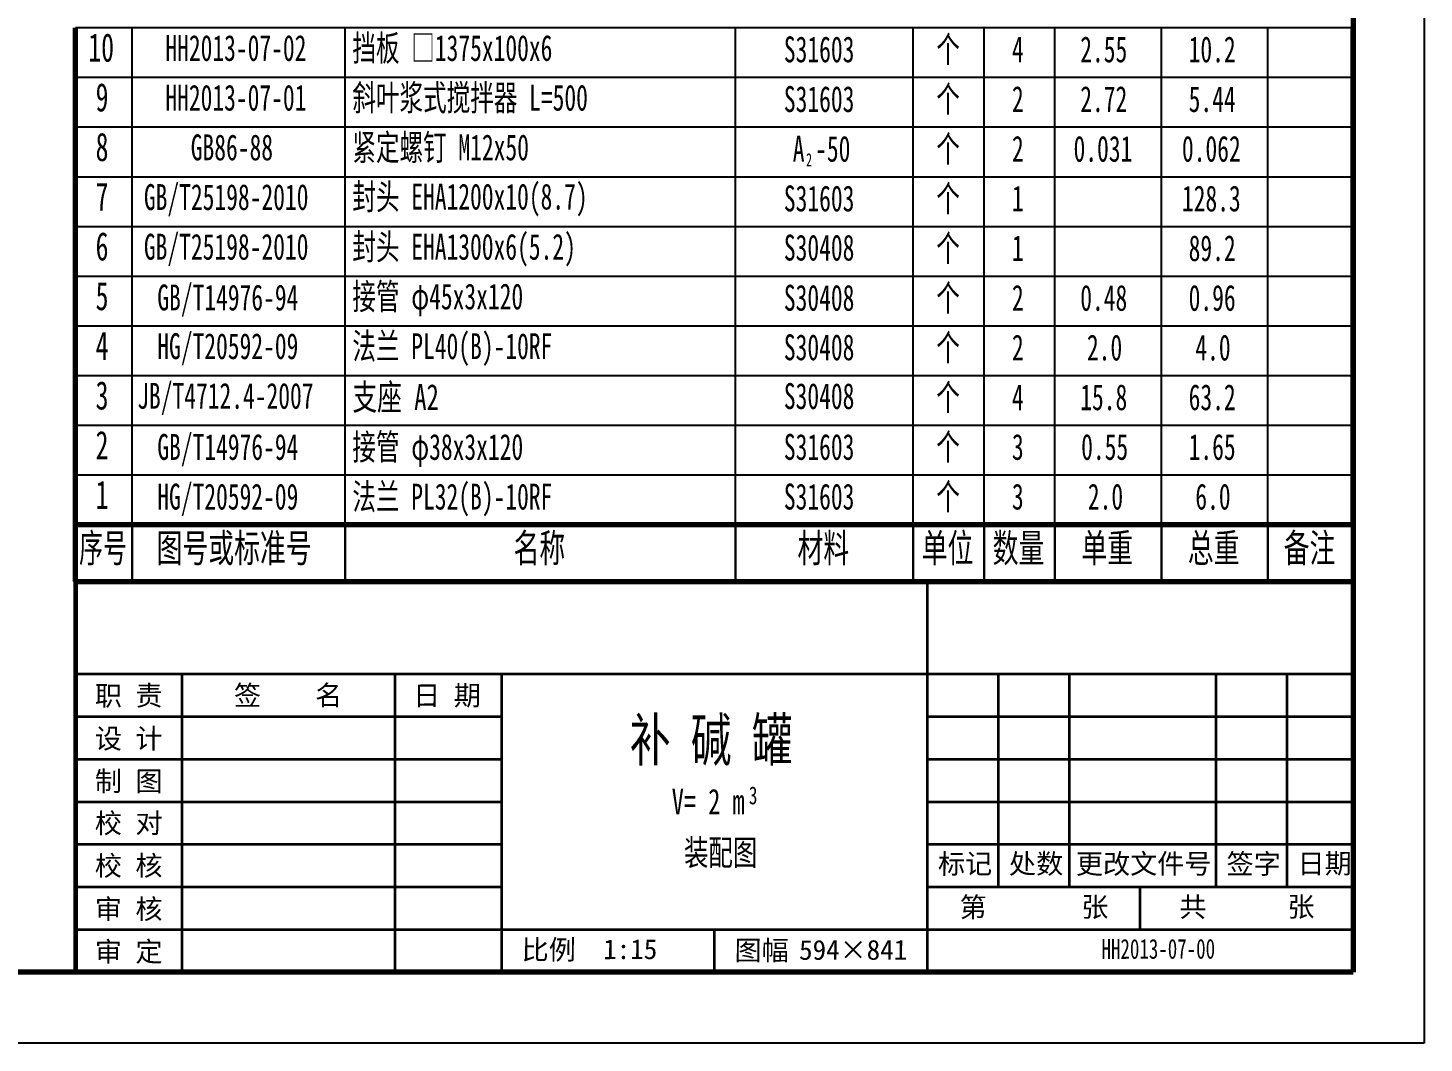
# Model space of a CAD drawing. Header units: millimetres. Extents: x 7751 to 14051, y -2013 to 6897.
# Drawn here: x 11101 to 14051, y -2013 to 132 of the extents above; entities that cross this region are included whole.
import ezdxf
from ezdxf.enums import TextEntityAlignment as Align

# ---------------------------------------------------------------- set-up
doc = ezdxf.new("R2010")
doc.units = ezdxf.units.MM
for name, color, linetype, lineweight in [('A 粗实线', 1, 'Continuous', 60), ('B 细实线', 7, 'Continuous', 35), ('C 文 字', 2, 'Continuous', 35), ('CAXAEB0', 7, 'Continuous', 70), ('CAXA尺寸线层', 3, 'Continuous', 25), ('J 标注尺寸', 2, 'Continuous', 35)]:
    doc.layers.add(name, color=color, linetype=linetype, lineweight=lineweight)
doc.styles.add('HZTXT', font='SimSun.ttf', dxfattribs={"width": 0.7})
doc.styles.add('TextStyle0', font='SimSun.ttf', dxfattribs={"width": 0.618384})
doc.styles.add('UserTxtStyle22', font='SimSun.ttf', dxfattribs={"width": 0.667})
doc.styles.add('标准', font='SimSun.ttf', dxfattribs={"width": 0.667})
doc.styles.add('标题中文', font='SIMFANG.TTF', dxfattribs={"width": 0.7})

# ---------------------------------------------------------------- blocks, each defined once
blk = doc.blocks.new('CAXBLOCK25', base_point=(3000, -4304.9))
at = {"layer": 'CAXAEB0', "color": 0, "linetype": 'Continuous', "lineweight": 25}
for p, q in [((3150, 4455.1), (3150, -4454.9)), ((3150, -4454.9), (-3150, -4454.9))]:
    blk.add_line(p, q, dxfattribs=at)
at = {"layer": 'CAXAEB0', "color": 0, "linetype": 'Continuous', "lineweight": 70}
for p, q in [((3000, 4305.1), (3000, -4304.9)), ((3000, -4304.9), (-2775, -4304.9))]:
    blk.add_line(p, q, dxfattribs=at)
blk = doc.blocks.new('CAXBLOCK116', base_point=(300, -3569.9))
at = {"layer": 'CAXAEB0', "color": 0, "linetype": 'Continuous', "lineweight": 70}
for p, q in [((300, -3569.9), (300, -3449.9)), ((420, -3449.9), (300, -3449.9)), ((870, -3449.9), (420, -3449.9)), ((1695, -3449.9), (870, -3449.9)), ((2070, -3449.9), (1695, -3449.9)), ((2220, -3449.9), (2070, -3449.9)), ((2370, -3449.9), (2220, -3449.9)), ((2595, -3449.9), (2370, -3449.9)), ((2820, -3449.9), (2595, -3449.9)), ((3000, -3449.9), (2820, -3449.9)), ((3000, -3449.9), (3000, -3569.9)), ((300, -3569.9), (420, -3569.9)), ((420, -3569.9), (870, -3569.9)), ((870, -3569.9), (1695, -3569.9)), ((1695, -3569.9), (2070, -3569.9)), ((2070, -3569.9), (2220, -3569.9)), ((2220, -3569.9), (2370, -3569.9)), ((2370, -3569.9), (2595, -3569.9)), ((2595, -3569.9), (2820, -3569.9)), ((2820, -3569.9), (3000, -3569.9))]:
    blk.add_line(p, q, dxfattribs=at)
at = {"layer": 'CAXAEB0', "color": 0, "linetype": 'Continuous', "lineweight": 25}
for p, q in [((420, -3449.9), (420, -3569.9)), ((420, -3569.9), (420, -3449.9)), ((870, -3449.9), (870, -3569.9)), ((870, -3569.9), (870, -3449.9)), ((1695, -3449.9), (1695, -3569.9)), ((1695, -3569.9), (1695, -3449.9)), ((2070, -3449.9), (2070, -3569.9)), ((2070, -3569.9), (2070, -3449.9)), ((2220, -3449.9), (2220, -3569.9)), ((2220, -3569.9), (2220, -3449.9)), ((2370, -3449.9), (2370, -3569.9)), ((2370, -3569.9), (2370, -3449.9)), ((2595, -3449.9), (2595, -3569.9)), ((2595, -3569.9), (2595, -3449.9)), ((2820, -3449.9), (2820, -3569.9)), ((2820, -3569.9), (2820, -3449.9))]:
    blk.add_line(p, q, dxfattribs=at)
at = {"layer": 'CAXAEB0', "color": 0, "linetype": 'Continuous', "lineweight": 25, "char_height": 60, "attachment_point": 1}
for s, insert, style in [('\\fSimSun|b0|i0|p34;序号', (307.5, -3468.8), 'TextStyle0'), ('\\fSimSun|b0|i0|p34;图号或标准号', (471.5, -3468.8), 'UserTxtStyle22'), ('\\fSimSun|b0|i0|p34;名称', (1225.8, -3468.8), 'UserTxtStyle22'), ('\\fSimSun|b0|i0|p34;材料', (1825.8, -3468.8), 'UserTxtStyle22'), ('\\fSimSun|b0|i0|p34;单位', (2088.3, -3468.8), 'UserTxtStyle22'), ('\\fSimSun|b0|i0|p34;数量', (2238.3, -3468.8), 'UserTxtStyle22'), ('\\fSimSun|b0|i0|p34;单重', (2425.8, -3468.8), 'UserTxtStyle22'), ('\\fSimSun|b0|i0|p34;总重', (2650.8, -3468.8), 'UserTxtStyle22'), ('\\fSimSun|b0|i0|p34;备注', (2853.3, -3468.8), 'UserTxtStyle22')]:
    blk.add_mtext(s, dxfattribs=dict(at, insert=insert, style=style))
blk = doc.blocks.new('CAXBLOCK117', base_point=(300, -3449.9))
at = {"layer": 'CAXAEB0', "color": 0, "linetype": 'Continuous', "lineweight": 25}
for p, q in [((3000, -3344.9), (300, -3344.9)), ((420, -3449.9), (420, -3344.9)), ((870, -3449.9), (870, -3344.9)), ((1695, -3449.9), (1695, -3344.9)), ((2070, -3449.9), (2070, -3344.9)), ((2220, -3449.9), (2220, -3344.9)), ((2370, -3449.9), (2370, -3344.9)), ((2595, -3449.9), (2595, -3344.9)), ((2820, -3449.9), (2820, -3344.9)), ((3000, -3449.9), (300, -3449.9))]:
    blk.add_line(p, q, dxfattribs=at)
at = {"layer": 'CAXAEB0', "color": 0, "linetype": 'Continuous', "lineweight": 70}
for p, q in [((300, -3449.9), (300, -3344.9)), ((3000, -3449.9), (3000, -3344.9))]:
    blk.add_line(p, q, dxfattribs=at)
at = {"layer": 'CAXAEB0', "color": 0, "linetype": 'Continuous', "lineweight": 25, "insert": (342.5, -3356.3), "char_height": 60, "attachment_point": 1, "style": 'UserTxtStyle22'}
blk.add_mtext('\\fSimSun|b0|i0|p34;1', dxfattribs=at)
blk = doc.blocks.new('CAXBLOCK118', base_point=(300, -3344.9))
at = {"layer": 'CAXAEB0', "color": 0, "linetype": 'Continuous', "lineweight": 25}
for p, q in [((3000, -3239.9), (300, -3239.9)), ((420, -3344.9), (420, -3239.9)), ((870, -3344.9), (870, -3239.9)), ((1695, -3344.9), (1695, -3239.9)), ((2070, -3344.9), (2070, -3239.9)), ((2220, -3344.9), (2220, -3239.9)), ((2370, -3344.9), (2370, -3239.9)), ((2595, -3344.9), (2595, -3239.9)), ((2820, -3344.9), (2820, -3239.9)), ((3000, -3344.9), (300, -3344.9))]:
    blk.add_line(p, q, dxfattribs=at)
at = {"layer": 'CAXAEB0', "color": 0, "linetype": 'Continuous', "lineweight": 70}
for p, q in [((300, -3344.9), (300, -3239.9)), ((3000, -3344.9), (3000, -3239.9))]:
    blk.add_line(p, q, dxfattribs=at)
at = {"layer": 'CAXAEB0', "color": 0, "linetype": 'Continuous', "lineweight": 25, "insert": (342.5, -3251.3), "char_height": 60, "attachment_point": 1, "style": 'UserTxtStyle22'}
blk.add_mtext('\\fSimSun|b0|i0|p34;2', dxfattribs=at)
blk = doc.blocks.new('CAXBLOCK119', base_point=(300, -3239.9))
at = {"layer": 'CAXAEB0', "color": 0, "linetype": 'Continuous', "lineweight": 25}
for p, q in [((3000, -3134.9), (300, -3134.9)), ((420, -3239.9), (420, -3134.9)), ((870, -3239.9), (870, -3134.9)), ((1695, -3239.9), (1695, -3134.9)), ((2070, -3239.9), (2070, -3134.9)), ((2220, -3239.9), (2220, -3134.9)), ((2370, -3239.9), (2370, -3134.9)), ((2595, -3239.9), (2595, -3134.9)), ((2820, -3239.9), (2820, -3134.9)), ((3000, -3239.9), (300, -3239.9))]:
    blk.add_line(p, q, dxfattribs=at)
at = {"layer": 'CAXAEB0', "color": 0, "linetype": 'Continuous', "lineweight": 70}
for p, q in [((300, -3239.9), (300, -3134.9)), ((3000, -3239.9), (3000, -3134.9))]:
    blk.add_line(p, q, dxfattribs=at)
at = {"layer": 'CAXAEB0', "color": 0, "linetype": 'Continuous', "lineweight": 25, "insert": (342.5, -3146.3), "char_height": 60, "attachment_point": 1, "style": 'UserTxtStyle22'}
blk.add_mtext('\\fSimSun|b0|i0|p34;3', dxfattribs=at)
blk = doc.blocks.new('CAXBLOCK120', base_point=(300, -3134.9))
at = {"layer": 'CAXAEB0', "color": 0, "linetype": 'Continuous', "lineweight": 25}
for p, q in [((3000, -3029.9), (300, -3029.9)), ((420, -3134.9), (420, -3029.9)), ((870, -3134.9), (870, -3029.9)), ((1695, -3134.9), (1695, -3029.9)), ((2070, -3134.9), (2070, -3029.9)), ((2220, -3134.9), (2220, -3029.9)), ((2370, -3134.9), (2370, -3029.9)), ((2595, -3134.9), (2595, -3029.9)), ((2820, -3134.9), (2820, -3029.9)), ((3000, -3134.9), (300, -3134.9))]:
    blk.add_line(p, q, dxfattribs=at)
at = {"layer": 'CAXAEB0', "color": 0, "linetype": 'Continuous', "lineweight": 70}
for p, q in [((300, -3134.9), (300, -3029.9)), ((3000, -3134.9), (3000, -3029.9))]:
    blk.add_line(p, q, dxfattribs=at)
at = {"layer": 'CAXAEB0', "color": 0, "linetype": 'Continuous', "lineweight": 25, "insert": (342.5, -3041.3), "char_height": 60, "attachment_point": 1, "style": 'UserTxtStyle22'}
blk.add_mtext('\\fSimSun|b0|i0|p34;4', dxfattribs=at)
blk = doc.blocks.new('CAXBLOCK121', base_point=(300, -3029.9))
at = {"layer": 'CAXAEB0', "color": 0, "linetype": 'Continuous', "lineweight": 25}
for p, q in [((3000, -2924.9), (300, -2924.9)), ((420, -3029.9), (420, -2924.9)), ((870, -3029.9), (870, -2924.9)), ((1695, -3029.9), (1695, -2924.9)), ((2070, -3029.9), (2070, -2924.9)), ((2220, -3029.9), (2220, -2924.9)), ((2370, -3029.9), (2370, -2924.9)), ((2595, -3029.9), (2595, -2924.9)), ((2820, -3029.9), (2820, -2924.9)), ((3000, -3029.9), (300, -3029.9))]:
    blk.add_line(p, q, dxfattribs=at)
at = {"layer": 'CAXAEB0', "color": 0, "linetype": 'Continuous', "lineweight": 70}
for p, q in [((300, -3029.9), (300, -2924.9)), ((3000, -3029.9), (3000, -2924.9))]:
    blk.add_line(p, q, dxfattribs=at)
at = {"layer": 'CAXAEB0', "color": 0, "linetype": 'Continuous', "lineweight": 25, "insert": (342.5, -2936.3), "char_height": 60, "attachment_point": 1, "style": 'UserTxtStyle22'}
blk.add_mtext('\\fSimSun|b0|i0|p34;5', dxfattribs=at)
blk = doc.blocks.new('CAXBLOCK122', base_point=(300, -2924.9))
at = {"layer": 'CAXAEB0', "color": 0, "linetype": 'Continuous', "lineweight": 25}
for p, q in [((3000, -2819.9), (300, -2819.9)), ((420, -2924.9), (420, -2819.9)), ((870, -2924.9), (870, -2819.9)), ((1695, -2924.9), (1695, -2819.9)), ((2070, -2924.9), (2070, -2819.9)), ((2220, -2924.9), (2220, -2819.9)), ((2370, -2924.9), (2370, -2819.9)), ((2595, -2924.9), (2595, -2819.9)), ((2820, -2924.9), (2820, -2819.9)), ((3000, -2924.9), (300, -2924.9))]:
    blk.add_line(p, q, dxfattribs=at)
at = {"layer": 'CAXAEB0', "color": 0, "linetype": 'Continuous', "lineweight": 70}
for p, q in [((300, -2924.9), (300, -2819.9)), ((3000, -2924.9), (3000, -2819.9))]:
    blk.add_line(p, q, dxfattribs=at)
at = {"layer": 'CAXAEB0', "color": 0, "linetype": 'Continuous', "lineweight": 25, "insert": (342.5, -2831.3), "char_height": 60, "attachment_point": 1, "style": 'UserTxtStyle22'}
blk.add_mtext('\\fSimSun|b0|i0|p34;6', dxfattribs=at)
blk = doc.blocks.new('CAXBLOCK123', base_point=(300, -2819.9))
at = {"layer": 'CAXAEB0', "color": 0, "linetype": 'Continuous', "lineweight": 25}
for p, q in [((3000, -2714.9), (300, -2714.9)), ((420, -2819.9), (420, -2714.9)), ((870, -2819.9), (870, -2714.9)), ((1695, -2819.9), (1695, -2714.9)), ((2070, -2819.9), (2070, -2714.9)), ((2220, -2819.9), (2220, -2714.9)), ((2370, -2819.9), (2370, -2714.9)), ((2595, -2819.9), (2595, -2714.9)), ((2820, -2819.9), (2820, -2714.9)), ((3000, -2819.9), (300, -2819.9))]:
    blk.add_line(p, q, dxfattribs=at)
at = {"layer": 'CAXAEB0', "color": 0, "linetype": 'Continuous', "lineweight": 70}
for p, q in [((300, -2819.9), (300, -2714.9)), ((3000, -2819.9), (3000, -2714.9))]:
    blk.add_line(p, q, dxfattribs=at)
at = {"layer": 'CAXAEB0', "color": 0, "linetype": 'Continuous', "lineweight": 25, "insert": (342.5, -2726.3), "char_height": 60, "attachment_point": 1, "style": 'UserTxtStyle22'}
blk.add_mtext('\\fSimSun|b0|i0|p34;7', dxfattribs=at)
blk = doc.blocks.new('CAXBLOCK124', base_point=(300, -2714.9))
at = {"layer": 'CAXAEB0', "color": 0, "linetype": 'Continuous', "lineweight": 25}
for p, q in [((3000, -2609.9), (300, -2609.9)), ((420, -2714.9), (420, -2609.9)), ((870, -2714.9), (870, -2609.9)), ((1695, -2714.9), (1695, -2609.9)), ((2070, -2714.9), (2070, -2609.9)), ((2220, -2714.9), (2220, -2609.9)), ((2370, -2714.9), (2370, -2609.9)), ((2595, -2714.9), (2595, -2609.9)), ((2820, -2714.9), (2820, -2609.9)), ((3000, -2714.9), (300, -2714.9))]:
    blk.add_line(p, q, dxfattribs=at)
at = {"layer": 'CAXAEB0', "color": 0, "linetype": 'Continuous', "lineweight": 70}
for p, q in [((300, -2714.9), (300, -2609.9)), ((3000, -2714.9), (3000, -2609.9))]:
    blk.add_line(p, q, dxfattribs=at)
at = {"layer": 'CAXAEB0', "color": 0, "linetype": 'Continuous', "lineweight": 25, "insert": (342.5, -2621.3), "char_height": 60, "attachment_point": 1, "style": 'UserTxtStyle22'}
blk.add_mtext('\\fSimSun|b0|i0|p34;8', dxfattribs=at)
blk = doc.blocks.new('CAXBLOCK125', base_point=(300, -2609.9))
at = {"layer": 'CAXAEB0', "color": 0, "linetype": 'Continuous', "lineweight": 25}
for p, q in [((3000, -2504.9), (300, -2504.9)), ((420, -2609.9), (420, -2504.9)), ((870, -2609.9), (870, -2504.9)), ((1695, -2609.9), (1695, -2504.9)), ((2070, -2609.9), (2070, -2504.9)), ((2220, -2609.9), (2220, -2504.9)), ((2370, -2609.9), (2370, -2504.9)), ((2595, -2609.9), (2595, -2504.9)), ((2820, -2609.9), (2820, -2504.9)), ((3000, -2609.9), (300, -2609.9))]:
    blk.add_line(p, q, dxfattribs=at)
at = {"layer": 'CAXAEB0', "color": 0, "linetype": 'Continuous', "lineweight": 70}
for p, q in [((300, -2609.9), (300, -2504.9)), ((3000, -2609.9), (3000, -2504.9))]:
    blk.add_line(p, q, dxfattribs=at)
at = {"layer": 'CAXAEB0', "color": 0, "linetype": 'Continuous', "lineweight": 25, "insert": (342.5, -2516.3), "char_height": 60, "attachment_point": 1, "style": 'UserTxtStyle22'}
blk.add_mtext('\\fSimSun|b0|i0|p34;9', dxfattribs=at)
blk = doc.blocks.new('CAXBLOCK126', base_point=(300, -2504.9))
at = {"layer": 'CAXAEB0', "color": 0, "linetype": 'Continuous', "lineweight": 25}
for p, q in [((3000, -2399.9), (300, -2399.9)), ((420, -2504.9), (420, -2399.9)), ((870, -2504.9), (870, -2399.9)), ((1695, -2504.9), (1695, -2399.9)), ((2070, -2504.9), (2070, -2399.9)), ((2220, -2504.9), (2220, -2399.9)), ((2370, -2504.9), (2370, -2399.9)), ((2595, -2504.9), (2595, -2399.9)), ((2820, -2504.9), (2820, -2399.9)), ((3000, -2504.9), (300, -2504.9))]:
    blk.add_line(p, q, dxfattribs=at)
at = {"layer": 'CAXAEB0', "color": 0, "linetype": 'Continuous', "lineweight": 70}
for p, q in [((300, -2504.9), (300, -2399.9)), ((3000, -2504.9), (3000, -2399.9))]:
    blk.add_line(p, q, dxfattribs=at)
at = {"layer": 'CAXAEB0', "color": 0, "linetype": 'Continuous', "lineweight": 25, "insert": (327, -2411.3), "char_height": 60, "attachment_point": 1, "style": 'UserTxtStyle22'}
blk.add_mtext('\\fSimSun|b0|i0|p34;10', dxfattribs=at)
blk = doc.blocks.new('CAXBLOCK145')
at = {"layer": 'CAXA尺寸线层', "attachment_point": 1, "style": '标准'}
for s, insert, char_height in [('\\fSimSun|b0|i0|p34;A', (1815.8, -2627.9), 54.75), ('\\fSimSun|b0|i0|p34;-50', (1863.1, -2627.9), 54.75), ('\\fSimSun|b0|i0|p34;2', (1844.1, -2664.8), 27.375)]:
    blk.add_mtext(s, dxfattribs=dict(at, insert=insert, char_height=char_height))

msp = doc.modelspace()

# ---------------------------------------------------------------- linework, layer by layer
at = {"layer": 'A 粗实线', "color": 1}
msp.add_line((11201.29, -1037.53), (11201.29, -1862.53), dxfattribs=at)
at = {"layer": 'B 细实线'}
for p, q in [((13001.29, -1037.53), (13001.29, -1862.53)), ((11201.29, -1232.53), (13901.29, -1232.53)), ((11426.29, -1232.53), (11426.29, -1862.53)), ((11876.29, -1232.53), (11876.29, -1862.53)), ((12101.29, -1232.53), (12101.29, -1862.53)), ((13151.29, -1232.53), (13151.29, -1682.53)), ((13301.29, -1232.53), (13301.29, -1682.53)), ((13610.98, -1232.53), (13610.98, -1682.53)), ((13760.98, -1232.53), (13760.98, -1682.53)), ((11201.29, -1322.53), (12101.29, -1322.53)), ((13001.29, -1322.53), (13901.29, -1322.53)), ((11201.29, -1412.53), (12101.29, -1412.53)), ((13001.29, -1412.53), (13901.29, -1412.53)), ((11201.29, -1502.53), (12101.29, -1502.53)), ((13001.29, -1502.53), (13901.29, -1502.53)), ((11201.29, -1592.53), (12101.29, -1592.53)), ((13001.29, -1592.53), (13901.29, -1592.53)), ((11201.29, -1682.53), (12101.29, -1682.53)), ((13001.29, -1682.53), (13901.29, -1682.53)), ((13451.29, -1772.53), (13451.29, -1682.53)), ((11201.29, -1772.53), (13901.29, -1772.53)), ((12551.29, -1772.53), (12551.29, -1862.53))]:
    msp.add_line(p, q, dxfattribs=at)

# ---------------------------------------------------------------- block references
at = {"layer": 'CAXAEB0', "linetype": 'Continuous', "lineweight": 70}
msp.add_blockref('CAXBLOCK25', (13901.29, -1862.53), dxfattribs=at)
at = {"layer": 'CAXAEB0', "linetype": 'Continuous', "lineweight": 18}
for name, p in [('CAXBLOCK126', (11201.29, 27.47)), ('CAXBLOCK125', (11201.29, -77.53)), ('CAXBLOCK124', (11201.29, -182.53)), ('CAXBLOCK123', (11201.29, -287.53)), ('CAXBLOCK122', (11201.29, -392.53)), ('CAXBLOCK121', (11201.29, -497.53)), ('CAXBLOCK120', (11201.29, -602.53)), ('CAXBLOCK119', (11201.29, -707.53)), ('CAXBLOCK118', (11201.29, -812.53)), ('CAXBLOCK117', (11201.29, -917.53)), ('CAXBLOCK116', (11201.29, -1037.53))]:
    msp.add_blockref(name, p, dxfattribs=at)
at = {"layer": 'CAXA尺寸线层', "linetype": 'Continuous', "lineweight": 25}
msp.add_blockref('CAXBLOCK145', (10901.31, 2532.41), dxfattribs=at)

# ---------------------------------------------------------------- texts
at = {"layer": 'C 文 字', "style": '标题中文', "oblique": 0.5}
msp.add_text('职 责', height=42, rotation=0.09587, dxfattribs=at).set_placement((11313.57, -1278.37), align=Align.MIDDLE_CENTER)
for s, p in [('签    名', (11650.41, -1276.8)), ('日 期', (11986.26, -1277.69)), ('设 计', (11313.57, -1368.37)), ('制 图', (11313.57, -1458.37)), ('校 对', (11313.57, -1546.78)), ('校 核', (11313.57, -1636.78)), ('标记', (13081.21, -1632.79)), ('处数', (13231.21, -1632.79)), ('更改文件号', (13458.63, -1632.79)), ('签字', (13690.9, -1632.79)), ('日期', (13840.9, -1632.79)), ('审 核', (11313.57, -1728.37)), ('第       张', (13226.77, -1724.23)), ('共      张', (13676.77, -1724.23)), ('审 定', (11313.57, -1818.37)), ('比例', (12201.24, -1814.51)), ('1:15', (12373.47, -1814.51)), ('图幅', (12651.24, -1815.86)), ('594×841', (12844.59, -1815.86))]:
    msp.add_text(s, height=42, rotation=0.09587, dxfattribs=at).set_placement(p, align=Align.MIDDLE)
at = {"layer": 'C 文 字', "insert": (13369.59, -1792.62), "char_height": 42, "attachment_point": 1, "rotation": 0.09587, "style": '标题中文'}
msp.add_mtext('\\fSimSun|b0|i0|c0|p34;HH2013-07-00', dxfattribs=at)
at = {"layer": 'CAXA尺寸线层', "linetype": 'Continuous', "lineweight": 25, "char_height": 54.75, "attachment_point": 1, "style": '标准'}
for s, insert in [('\\fSimSun|b0|i0|p34;挡板 □1375x100x6', (11786.45, 117.46)), ('\\fSimSun|b0|i0|p34;个', (13020.38, 114.54)), ('\\fSimSun|b0|i0|c0|p34;HH2013-07-02', (11391.22, 117.46)), ('\\fSimSun|b0|i0|p34;S31603', (12698.32, 114.54)), ('\\fSimSun|b0|i0|p34;4', (13180.29, 114.54)), ('\\fSimSun|b0|i0|p34;2.55', (13324.67, 114.54)), ('\\fSimSun|b0|i0|p34;10.2', (13553.75, 114.54)), ('\\fSimSun|b0|i0|c0|p34;HH2013-07-01', (11391.22, 12.46)), ('\\fSimSun|b0|i0|p34;斜叶浆式搅拌器 L=500', (11786.45, 12.46)), ('\\fSimSun|b0|i0|p34;S31603', (12698.32, 9.54)), ('\\fSimSun|b0|i0|p34;个', (13020.38, 9.54)), ('\\fSimSun|b0|i0|p34;2', (13180.29, 9.54)), ('\\fSimSun|b0|i0|p34;2.72', (13324.67, 9.54)), ('\\fSimSun|b0|i0|p34;5.44', (13553.75, 9.54)), ('\\fSimSun|b0|i0|p34;紧定螺钉 M12x50', (11786.45, -92.54)), ('\\fSimSun|b0|i0|p34;个', (13020.38, -95.46)), ('\\fSimSun|b0|i0|p34;GB86-88', (11444.88, -92.54)), ('\\fSimSun|b0|i0|p34;2', (13180.29, -95.46)), ('\\fSimSun|b0|i0|p34;0.031', (13310.52, -95.46)), ('\\fSimSun|b0|i0|p34;0.062', (13539.6, -95.46)), ('\\fSimSun|b0|i0|p34;GB/T25198-2010', (11345.83, -197.54)), ('{\\fSimSun|b0|i0|c134|p34;封头 EHA1200x10(8.7)}', (11786.45, -196.52)), ('\\fSimSun|b0|i0|p34;S31603', (12698.32, -200.46)), ('\\fSimSun|b0|i0|p34;个', (13020.38, -200.46)), ('\\fSimSun|b0|i0|p34;1', (13180.29, -200.46)), ('\\fSimSun|b0|i0|p34;128.3', (13539.6, -200.46)), ('{\\fSimSun|b0|i0|c134|p34;封头 EHA1300x6(5.2)}', (11786.45, -302.54)), ('\\fSimSun|b0|i0|p34;GB/T25198-2010', (11345.83, -302.54)), ('\\fSimSun|b0|i0|p34;S30408', (12698.32, -304.35)), ('\\fSimSun|b0|i0|p34;个', (13020.38, -305.46)), ('\\fSimSun|b0|i0|p34;1', (13180.29, -305.46)), ('\\fSimSun|b0|i0|p34;89.2', (13553.75, -305.46)), ('\\fSimSun|b0|i0|p34;GB/T14976-94', (11374.13, -409.69)), ('\\fSimSun|b0|i0|p34;接管 φ45x3x120', (11786.45, -407.54)), ('\\fSimSun|b0|i0|p34;S30408', (12698.32, -410.3)), ('\\fSimSun|b0|i0|p34;个', (13020.38, -410.46)), ('\\fSimSun|b0|i0|p34;HG/T20592-09', (11374.13, -512.54)), ('\\fSimSun|b0|i0|p34;法兰 PL40(B)-10RF', (11786.45, -512.54)), ('\\fSimSun|b0|i0|p34;S30408', (12698.32, -514.94)), ('\\fSimSun|b0|i0|p34;个', (13020.38, -515.46)), ('\\fSimSun|b0|i0|p34;JB/T4712.4-2007', (11331.68, -617.54)), ('\\fSimSun|b0|i0|p34;S30408', (12698.32, -618.09)), ('\\fSimSun|b0|i0|p34;个', (13020.38, -620.46)), ('\\fSimSun|b0|i0|p34;4', (13180.29, -620.46)), ('\\fSimSun|b0|i0|p34;15.8', (13324.67, -620.46)), ('\\fSimSun|b0|i0|p34;63.2', (13553.75, -620.46)), ('\\fSimSun|b0|i0|p34;GB/T14976-94', (11374.13, -725.46)), ('\\fSimSun|b0|i0|p34;接管 φ38x3x120', (11786.45, -725.46)), ('\\fSimSun|b0|i0|p34;S31603', (12698.32, -725.46)), ('\\fSimSun|b0|i0|p34;个', (13020.38, -725.46)), ('\\fSimSun|b0|i0|p34;HG/T20592-09', (11374.13, -830.46)), ('\\fSimSun|b0|i0|p34;法兰 PL32(B)-10RF', (11786.45, -830.46)), ('\\fSimSun|b0|i0|p34;个', (13020.38, -830.46)), ('\\fSimSun|b0|i0|p34;S31603', (12698.32, -830.46))]:
    msp.add_mtext(s, dxfattribs=dict(at, insert=insert))
at = {"layer": 'CAXA尺寸线层', "color": 1, "linetype": 'Continuous', "lineweight": 25, "char_height": 54.75, "attachment_point": 1, "style": '标准'}
for s, insert in [('\\fSimSun|b0|i0|p34;2', (13180.29, -410.46)), ('\\fSimSun|b0|i0|p34;0.48', (13324.67, -410.46)), ('\\fSimSun|b0|i0|p34;0.96', (13553.75, -410.46)), ('\\fSimSun|b0|i0|p34;2', (13180.29, -515.46)), ('\\fSimSun|b0|i0|p34;2.0', (13338.82, -515.46)), ('\\fSimSun|b0|i0|p34;4.0', (13567.9, -515.46)), ('\\fSimSun|b0|i0|p34;3', (13180.29, -725.46)), ('\\fSimSun|b0|i0|p34;0.55', (13326.61, -725.46)), ('\\fSimSun|b0|i0|p34;1.65', (13553.75, -725.46)), ('\\fSimSun|b0|i0|p34;3', (13180.29, -830.46)), ('\\fSimSun|b0|i0|p34;2.0', (13340.76, -830.46)), ('\\fSimSun|b0|i0|p34;6.0', (13567.9, -830.46))]:
    msp.add_mtext(s, dxfattribs=dict(at, insert=insert))
at = {"layer": 'CAXA尺寸线层', "insert": (11786.45, -620.18), "char_height": 54.75, "attachment_point": 1, "style": 'HZTXT'}
msp.add_mtext('{\\fSimSun|b0|i0|c134|p34;支座 A2}', dxfattribs=at)
at = {"layer": 'J 标注尺寸', "style": '标题中文', "width": 0.7}
for s, height, p in [('补 碱 罐', 89.964, (12372.93, -1416.47)), ('3', 37.8, (12624.41, -1508.07)), ('V= 2 m', 53.978, (12461.27, -1529.28)), ('装配图', 53.978, (12487.35, -1636.81))]:
    msp.add_text(s, height=height, dxfattribs=at).set_placement(p)

doc.saveas('drawing.dxf')
